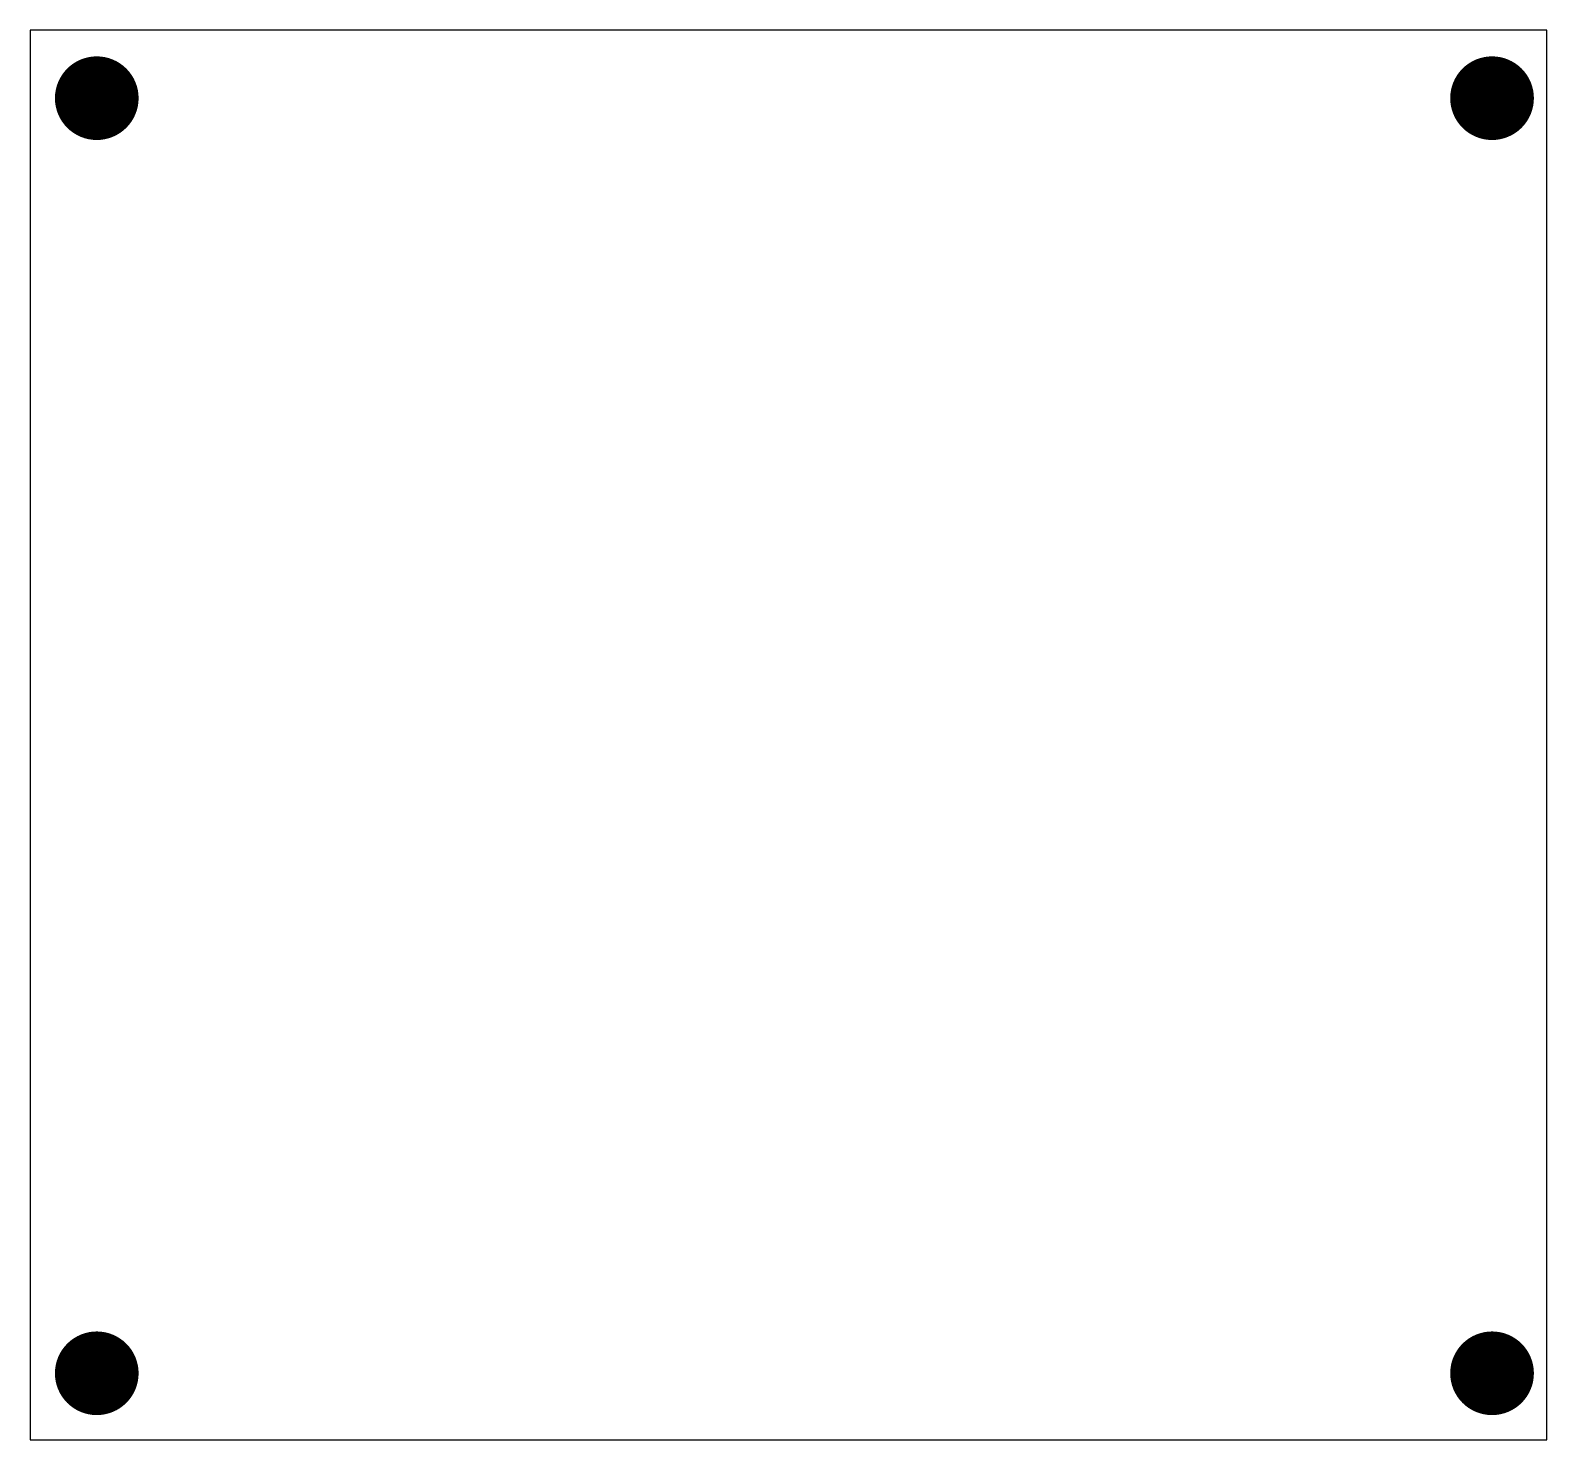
# Model space of a CAD drawing. Extents: x 0 to 145, y 0 to 135.
import ezdxf

# ---------------------------------------------------------------- set-up
doc = ezdxf.new("R2010")
doc.units = 0
doc.layers.add('18', color=110, linetype='CONTINUOUS')
doc.layers.add('20', color=31, linetype='CONTINUOUS')

# ---------------------------------------------------------------- blocks, each defined once
blk = doc.blocks.new('ROUNDV')
at = {"const_width": 0.5}
blk.add_lwpolyline([(0, -0.25, 1), (0, 0.25, 1), (0, -0.25)], format="xyb", dxfattribs=at)

msp = doc.modelspace()

# ---------------------------------------------------------------- linework, layer by layer
at = {"layer": '20'}
for p, q in [((144.92, 134.76), (0, 134.76)), ((0, 134.76), (0, 0)), ((144.92, 0), (144.92, 134.76)), ((0, 0), (144.92, 0))]:
    msp.add_line(p, q, dxfattribs=at)

# ---------------------------------------------------------------- block references
at = {"layer": '18', "xscale": 8, "yscale": 8}
for p in [(6.35, 128.27), (6.35, 128.27), (139.7, 128.27), (139.7, 128.27), (6.35, 6.35), (6.35, 6.35), (139.7, 6.35), (139.7, 6.35)]:
    msp.add_blockref('ROUNDV', p, dxfattribs=at)

doc.saveas('drawing.dxf')
